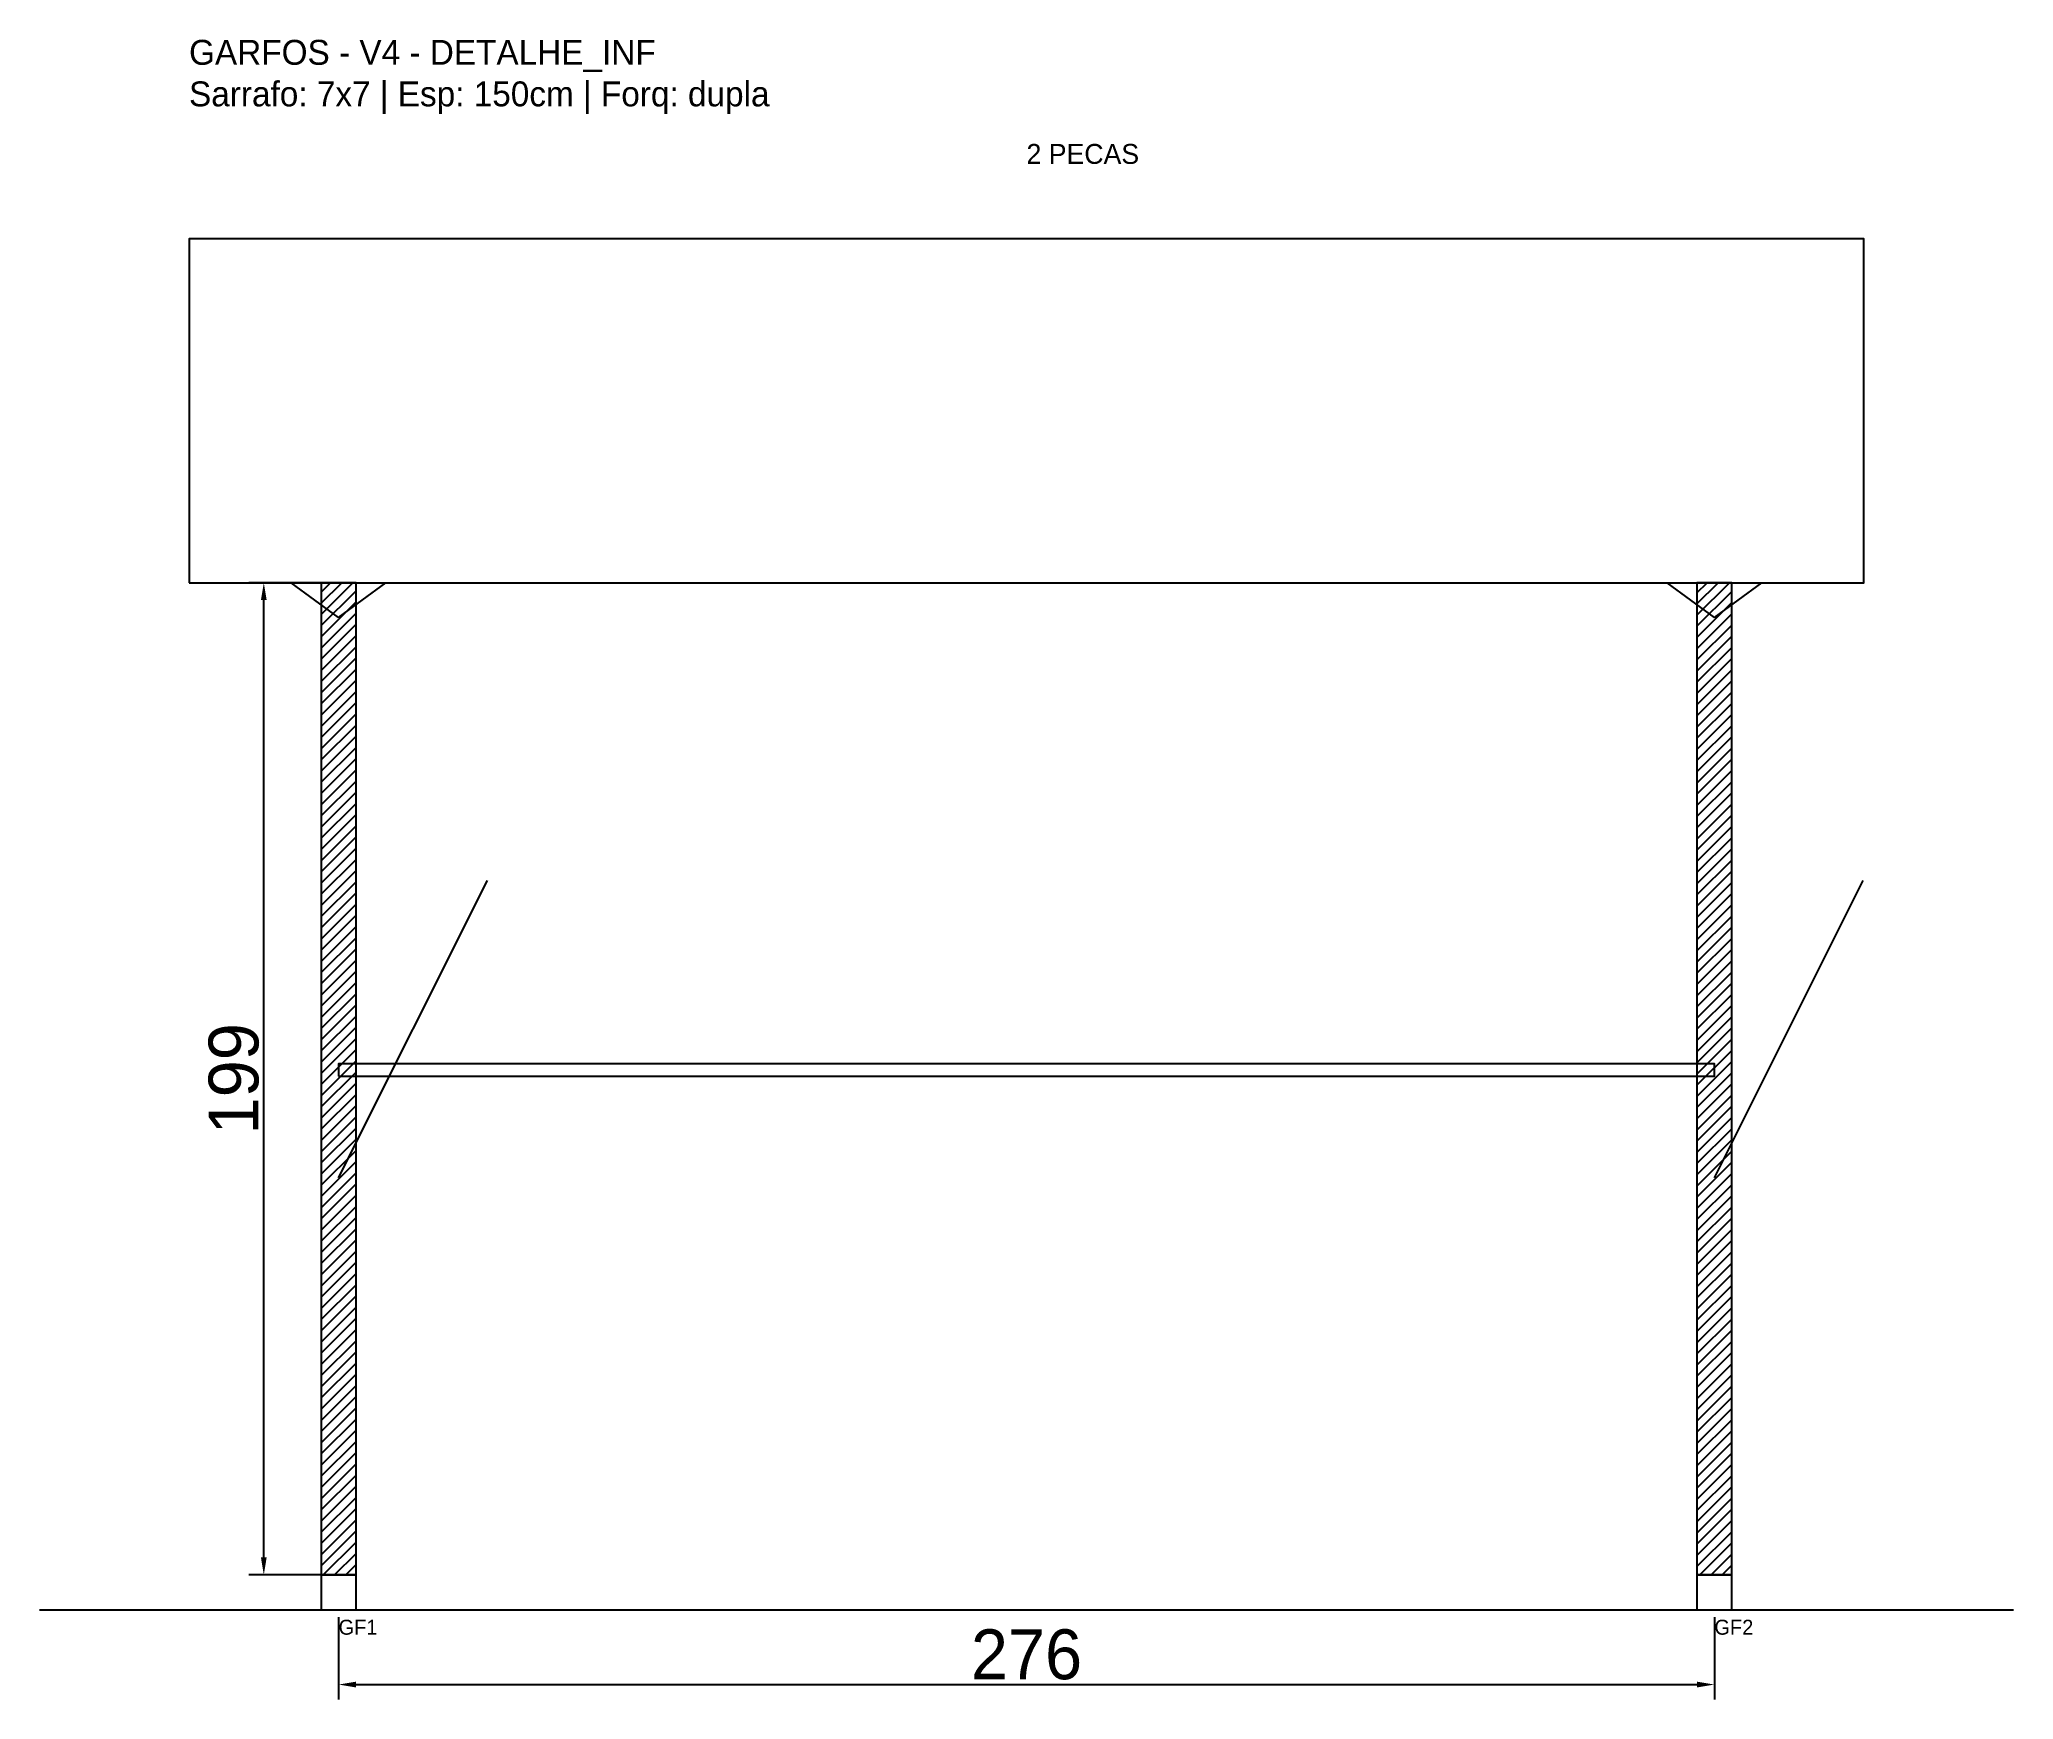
# Model space of a CAD drawing. Header units: metres. Extents: x -30 to 366, y -25 to 308.
import ezdxf

# ---------------------------------------------------------------- set-up
doc = ezdxf.new("R2010")
doc.units = ezdxf.units.M
for name, color, linetype in [('BARRA_ANCORAGEM', 1, 'Continuous'), ('COTA', 241, 'Continuous'), ('GARFOS OK', 3, 'Continuous'), ('NOME DA VIGA', 6, 'Continuous'), ('SARR_7x7', 40, 'Continuous'), ('TIRAS REESCORAMENTO', 252, 'Continuous'), ('VIGAS', 3, 'Continuous')]:
    doc.layers.add(name, color=color, linetype=linetype)
doc.dimstyles.new('EZ DXF', dxfattribs={"dimtxt": 10, "dimasz": 3.5, "dimexe": 3, "dimexo": 1.5, "dimgap": 1, "dimtad": 1, "dimdec": 1, "dimdsep": 46, "dimcen": 2.5, "dimazin": 3, "dimtfac": 1, "dimtmove": 0, "dimatfit": 3})

msp = doc.modelspace()

# ---------------------------------------------------------------- hatches: boundary and pattern name
at = {"layer": 'COTA'}
h = msp.add_hatch(dxfattribs=at)
h.set_pattern_fill('ANSI31', scale=0.5)
h.paths.add_polyline_path([(26.5, 0), (33.5, 0), (33.5, 199), (26.5, 199)])
h = msp.add_hatch(dxfattribs=at)
h.set_pattern_fill('ANSI31', scale=0.5)
h.paths.add_polyline_path([(302.5, 0), (309.5, 0), (309.5, 199), (302.5, 199)])

# ---------------------------------------------------------------- linework, layer by layer
at = {"layer": 'BARRA_ANCORAGEM'}
for p, q in [((30, 79.6), (59.85, 139.3)), ((306, 79.6), (335.85, 139.3))]:
    msp.add_line(p, q, dxfattribs=at)
at = {"layer": 'GARFOS OK'}
for p, q in [((30, 192), (20.5, 199)), ((20.5, 199), (39.5, 199)), ((30, 192), (39.5, 199)), ((306, 192), (296.5, 199)), ((296.5, 199), (315.5, 199)), ((306, 192), (315.5, 199))]:
    msp.add_line(p, q, dxfattribs=at)
at = {"layer": 'GARFOS OK', "linetype": 'CONTINUOUS'}
msp.add_line((-30, -7), (366, -7), dxfattribs=at)
at = {"layer": 'GARFOS OK'}
for points in [[(26.5, 0), (33.5, 0), (33.5, 199), (26.5, 199), (26.5, 0)], [(302.5, 0), (309.5, 0), (309.5, 199), (302.5, 199), (302.5, 0)]]:
    msp.add_lwpolyline(points, dxfattribs=at)
at = {"layer": 'SARR_7x7'}
for points in [[(26.5, -7), (33.5, -7), (33.5, 0), (26.5, 0), (26.5, -7)], [(302.5, -7), (309.5, -7), (309.5, 0), (302.5, 0), (302.5, -7)]]:
    msp.add_lwpolyline(points, dxfattribs=at)
at = {"layer": 'TIRAS REESCORAMENTO'}
msp.add_lwpolyline([(30, 100), (306, 100), (306, 102.5), (30, 102.5), (30, 100)], dxfattribs=at)
at = {"layer": 'VIGAS'}
msp.add_lwpolyline([(0, 199), (336, 199), (336, 268), (0, 268), (0, 199)], dxfattribs=at)

# ---------------------------------------------------------------- texts
at = {"layer": 'NOME DA VIGA'}
for s, height, p in [('2 PECAS', 4, (168, 283)), ('GF1', 3, (30, -12)), ('GF2', 3, (306, -12))]:
    msp.add_text(s, height=height, dxfattribs=at).set_placement(p)
at = {"layer": 'NOME DA VIGA', "insert": (0, 293), "char_height": 5, "attachment_point": 7}
msp.add_mtext('GARFOS - V4 - DETALHE_INF\\PSarrafo: 7x7 | Esp: 150cm | Forq: dupla', dxfattribs=at)

# ---------------------------------------------------------------- dimensions: what is measured, and where the dimension line sits
at = {"layer": 'COTA'}
msp.add_linear_dim(base=(15, 0), p1=(30, 0), p2=(30, 199), angle=90, dimstyle='EZ DXF', dxfattribs=at).render()
msp.add_linear_dim(base=(30, -22), p1=(30, -7), p2=(306, -7), dimstyle='EZ DXF', dxfattribs=at).render()

doc.saveas('drawing.dxf')
